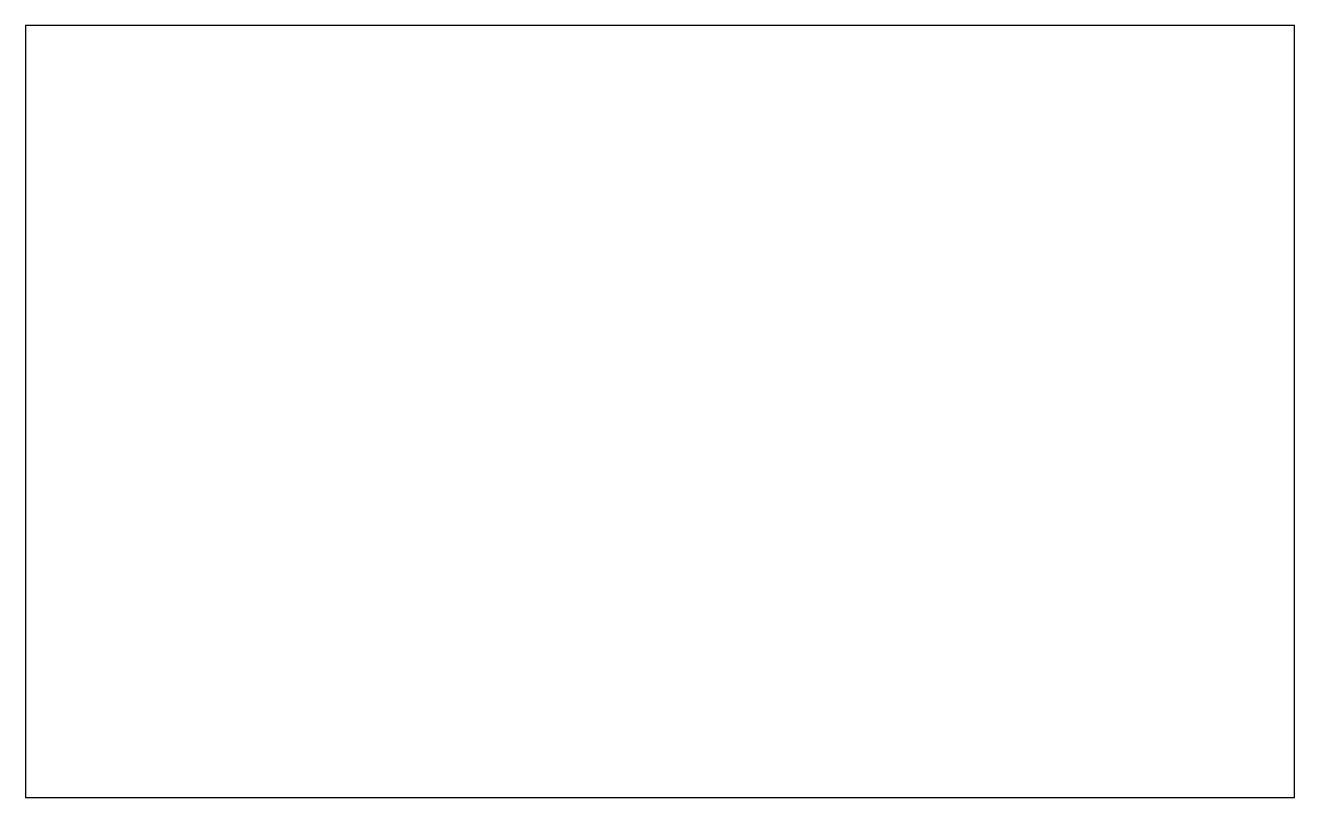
# Model space of a CAD drawing. Header units: metres. Extents: x 15.2 to 30, y 3 to 12.
import ezdxf

# ---------------------------------------------------------------- set-up
doc = ezdxf.new("R2010")
doc.units = ezdxf.units.M

msp = doc.modelspace()

# ---------------------------------------------------------------- linework, layer by layer
for p, q in [((30, 12), (15.2, 12)), ((15.2, 12), (15.2, 3)), ((30, 3), (30, 12)), ((15.2, 3), (30, 3))]:
    msp.add_line(p, q)

doc.saveas('drawing.dxf')
